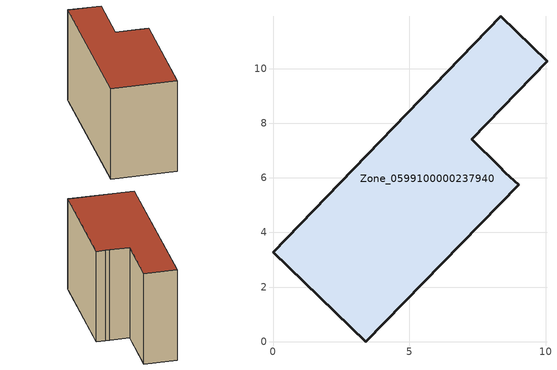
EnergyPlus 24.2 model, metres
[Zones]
Zone_0599100000237940
 floor ground (C_G): 8.51,6.19 9,5.75 3.4,0 0,3.28 8.34,11.92 10.04,10.27 7.28,7.41 8.3,6.43 z0
 wall outside (C_F): 0,3.28 3.4,0 9,5.75 8.51,6.19 8.3,6.43 7.28,7.41 10.04,10.27 8.34,11.92 0,3.28 z0:7.07
 roof outside (C_R): 9,5.75 8.51,6.19 8.3,6.43 7.28,7.41 10.04,10.27 8.34,11.92 0,3.28 3.4,0 z7.07
[BUILDING]
Pand.0599100000237940: North Axis=0; Terrain=City; Loads Convergence Tolerance Value=0.04; Temperature Convergence Tolerance Value=0.4; Solar Distribution=FullExterior; Maximum Number of Warmup Days=25; Minimum Number of Warmup Days=1
[Site:Location]
Rotterdam.The.Hague.AP_ZH_NLD Design_Conditions: Latitude=51.96; Longitude=4.45; Time Zone=1; Elevation=-4.5
[SITE:GROUNDTEMPERATURE:BUILDINGSURFACE]
18, 18, 18, 18, 18, 18, 18, 18, 18, 18, 18, 18
[MATERIAL] Thermal Absorptance=0.9; Solar Absorptance=0.7; Visible Absorptance=0.7
Name | Roughness | Thickness | Conductivity | Density | Specific Heat
G.TI.1946 | MediumSmooth | 0.15 | 1 | 540 | 1210
F.TI.1946 | Rough | 0.3 | 0.857143 | 1920 | 840
R.TI.1946 | MediumRough | 0.2 | 0.1 | 1500 | 1000
[CONSTRUCTION]
C_G: G.TI.1946
C_F: F.TI.1946
C_R: R.TI.1946
[ZONE]
Zone_0599100000237940: Type=1; Multiplier=1; Ceiling Height=Autocalculate; Volume=Autocalculate; Floor Area=autocalculate; Part of Total Floor Area=Yes
[ZONEINFILTRATION:DESIGNFLOWRATE]
Infil_Zone_0599100000237940: Zone or ZoneList or Space or SpaceList=Zone_0599100000237940; Schedule=AlwaysOn; Design Flow Rate Calculation Method=Flow/Area; Flow Rate per Floor Area=0.003; Constant Term Coefficient=1; Temperature Term Coefficient=0; Velocity Term Coefficient=0; Velocity Squared Term Coefficient=0
[HVACTEMPLATE:ZONE:IDEALLOADSAIRSYSTEM]
Zone_0599100000237940: Maximum Heating Supply Air Temperature=50; Minimum Cooling Supply Air Temperature=13; Maximum Heating Supply Air Humidity Ratio=0.0156; Minimum Cooling Supply Air Humidity Ratio=0.0077; Heating Limit=NoLimit; Cooling Limit=NoLimit; Dehumidification Control Type=ConstantSensibleHeatRatio; Cooling Sensible Heat Ratio=0.7; Dehumidification Setpoint=60; Humidification Control Type=None; Humidification Setpoint=30; Outdoor Air Method=None; Outdoor Air Flow Rate per Person=0.00944; Outdoor Air Flow Rate per Zone Floor Area=0; Outdoor Air Flow Rate per Zone=0; Demand Controlled Ventilation Type=None; Outdoor Air Economizer Type=NoEconomizer; Heat Recovery Type=None; Sensible Heat Recovery Effectiveness=0.7; Latent Heat Recovery Effectiveness=0.65
[ZONECONTROL:THERMOSTAT]
ThermostatControl_Zone_0599100000237940: Zone or ZoneList=Zone_0599100000237940; Control Type Schedule=DualSetpointControlType; Control 1=Thermostat_Zone_0599100000237940; Temperature Difference Between Cutout And Setpoint=0
[THERMOSTATSETPOINT:DUALSETPOINT]
Thermostat_Zone_0599100000237940: Heating Setpoint Temperature Schedule=HeatingSetpoint_Zone_0599100000237940; Cooling Setpoint Temperature Schedule=CoolingSetpoint_Zone_0599100000237940
[SCHEDULE:COMPACT]
HeatingSetpoint_Zone_0599100000237940: Through: 12/31, For: AllDays, Until: 24:00, 21
CoolingSetpoint_Zone_0599100000237940: Through: 12/31, For: AllDays, Until: 24:00, 24
DualSetpointControlType: Through: 12/31, For: AllDays, Until: 24:00, 4
AlwaysOn: Through: 12/31, For: AllDays, Until: 24:00, 1
